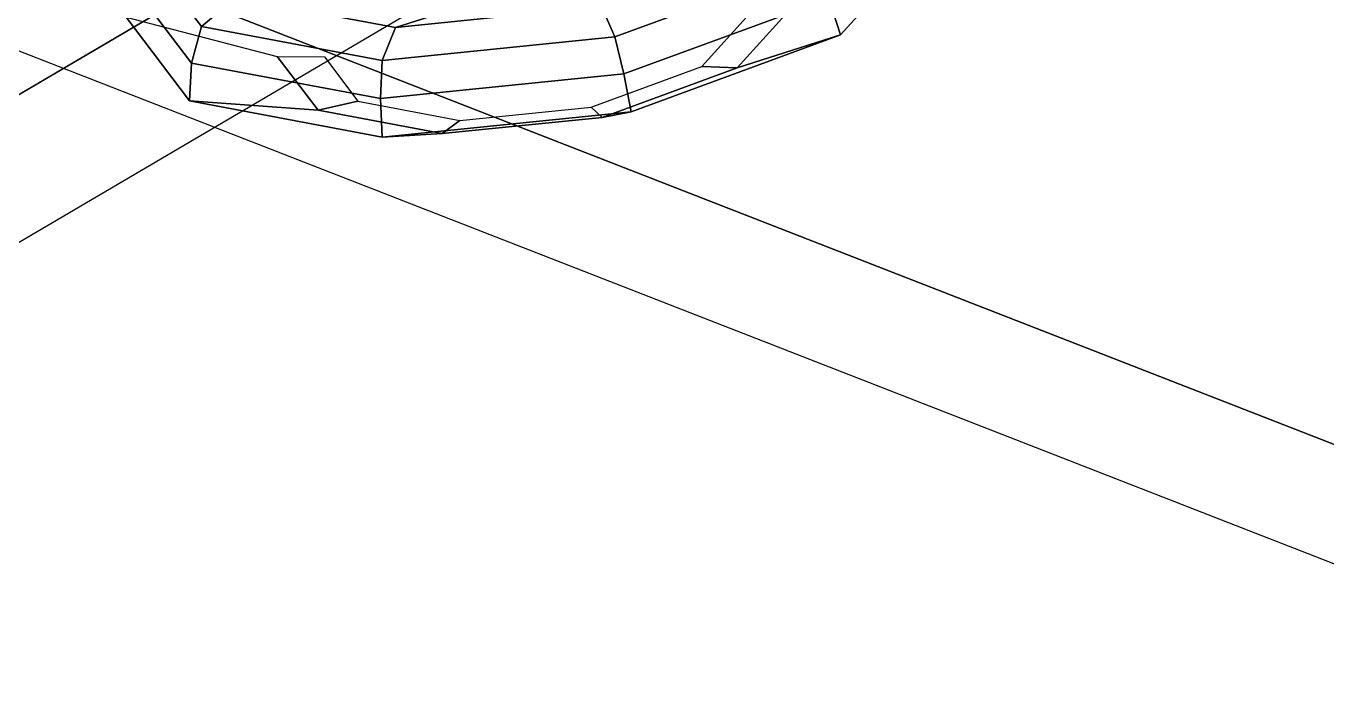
# Model space of a CAD drawing. Extents: x 268 to 383, y 668 to 793.
# Drawn here: x 340.201 to 340.87, y 698.097 to 698.444 of the extents above; entities that cross this region are included whole.
import ezdxf

# ---------------------------------------------------------------- set-up
doc = ezdxf.new("R2010")
doc.units = 0
doc.header["$LTSCALE"] = 0.5
doc.header["$MEASUREMENT"] = 0
doc.layers.get('0').update_dxf_attribs({"linetype": 'CONTINUOUS'})
for name, color, linetype in [('P01', 6, 'CONTINUOUS'), ('P02', 1, 'CONTINUOUS'), ('P03', 5, 'CONTINUOUS')]:
    doc.layers.add(name, color=color, linetype=linetype)

# ---------------------------------------------------------------- blocks, each defined once
blk = doc.blocks.new('*U41')
at = {"color": 3}
for p, q in [((1.28731, 9.84178), (1.28731, 17.84178)), ((1.38731, 17.74178), (1.38731, 9.94178)), ((8.67005, 9.94178, 4.5), (1.38731, 9.94178, 4.5)), ((1.28731, 9.84178, 4.5), (8.77005, 9.84178, 4.5))]:
    blk.add_line(p, q, dxfattribs=at)
blk = doc.blocks.new('1')
at = {"color": 0, "extrusion": (0.627354, 0.369097, -0.685708)}
for p, q in [((-57.7544, 21.1207, 10.2062), (-3.2445, -0.1534, 48.626)), ((-58.3818, 20.7516, 10.8919), (-3.8719, -0.5225, 49.3118))]:
    blk.add_line(p, q, dxfattribs=at)
at = {"color": 5, "extrusion": (0.005818, 0.878295, 0.478083), "elevation": -21.9063}
blk.add_lwpolyline([(8.5263, -62.6261), (58.5179, -0.1694)], dxfattribs=at)
at = {"layer": 'P03', "extrusion": (0.005818, 0.878295, 0.478083), "xscale": 10, "yscale": 10, "zscale": 10, "rotation": 141.3254917884629}
blk.add_blockref('*U41', (130.0689, 68.6219, -21.9063), dxfattribs=at)
at = {"layer": 'P01'}
mesh = blk.add_polymesh((9, 9), dxfattribs=at)
for k, corner in enumerate([(-16.5653, 5.3788, -3.282), (-16.7544, 5.4409, -3.4215), (-17.3661, 5.8251, -3.7744), (-17.3581, 5.9998, -3.673), (-17.3136, 6.148, -3.5525), (-17.151, 6.1954, -3.3783), (-16.725, 5.9771, -3.106), (-16.6859, 5.9642, -3.0772), (-16.6197, 5.9402, -3.0295), (-15.9965, 5.5878, -3.5952), (-16.0612, 5.6957, -3.8032), (-16.2889, 6.2211, -4.3675), (-16.3037, 6.3874, -4.2536), (-16.3046, 6.5189, -4.1082), (-16.2588, 6.5233, -3.8695), (-16.1052, 6.205, -3.4473), (-16.0918, 6.1825, -3.4044), (-16.0689, 6.1426, -3.3328), (-15.3213, 5.6563, -3.5254), (-15.2385, 5.7791, -3.7182), (-15.0103, 6.3507, -4.2354), (-15.0521, 6.5143, -4.1243), (-15.1069, 6.6403, -3.9844), (-15.1999, 6.6306, -3.7601), (-15.3695, 6.2795, -3.3713), (-15.3866, 6.254, -3.3315), (-15.4151, 6.2089, -3.2652), (-14.7977, 5.5579, -3.0993), (-14.6004, 5.6593, -3.1989), (-14.0187, 6.1645, -3.4285), (-14.0816, 6.332, -3.3344), (-14.1781, 6.4659, -3.2285), (-14.3787, 6.4764, -3.0918), (-14.7989, 6.1724, -2.907), (-14.8397, 6.1513, -2.8864), (-14.9081, 6.1137, -2.8526), (-14.6256, 5.3304, -2.4796), (-14.3908, 5.3819, -2.4438), (-13.6929, 5.7335, -2.2549), (-13.7626, 5.9102, -2.1857), (-13.8729, 6.0622, -2.1293), (-14.1089, 6.1195, -2.1199), (-14.6115, 5.9244, -2.2317), (-14.66, 5.9136, -2.2392), (-14.7416, 5.8933, -2.2526), (-14.8709, 5.0605, -1.903), (-14.6896, 5.0531, -1.7412), (-14.1573, 5.2224, -1.163), (-14.2172, 5.4099, -1.117), (-14.3079, 5.5835, -1.1065), (-14.4935, 5.6962, -1.2156), (-14.8787, 5.6303, -1.6035), (-14.9161, 5.6318, -1.637), (-14.979, 5.632, -1.6943), (-15.4397, 4.8514, -1.5898), (-15.3828, 4.7983, -1.3595), (-15.2345, 4.8265, -0.5699), (-15.2717, 5.0223, -0.5363), (-15.317, 5.2126, -0.5509), (-15.3856, 5.3683, -0.7243), (-15.4985, 5.4025, -1.2622), (-15.5103, 5.4134, -1.3098), (-15.5298, 5.4296, -1.3911), (-16.1149, 4.783, -1.6596), (-16.2055, 4.7149, -1.4445), (-16.5131, 4.6969, -0.702), (-16.5232, 4.8955, -0.6657), (-16.5146, 5.0912, -0.6746), (-16.4446, 5.2609, -0.8338), (-16.2342, 5.3279, -1.3382), (-16.2155, 5.3419, -1.3827), (-16.1835, 5.3633, -1.4586), (-16.6385, 4.8813, -2.0857), (-16.8436, 4.8347, -1.9638), (-17.5047, 4.8831, -1.5089), (-17.4938, 5.0778, -1.4555), (-17.4434, 5.2656, -1.4305), (-17.2658, 5.4152, -1.5021), (-16.8048, 5.4351, -1.8025), (-16.7624, 5.4446, -1.8278), (-16.6905, 5.4585, -1.8712)]):
    mesh.set_mesh_vertex(divmod(k, 9), corner)
mesh = blk.add_polymesh((2, 9), dxfattribs=at)
for k, corner in enumerate([(-16.6385, 4.8813, -2.0857), (-16.8436, 4.8347, -1.9638), (-17.5047, 4.8831, -1.5089), (-17.4938, 5.0778, -1.4555), (-17.4434, 5.2656, -1.4305), (-17.2658, 5.4152, -1.5021), (-16.8048, 5.4351, -1.8025), (-16.7624, 5.4446, -1.8278), (-16.6905, 5.4585, -1.8712), (-16.8105, 5.1089, -2.7054), (-17.0532, 5.1121, -2.7189), (-17.8305, 5.3141, -2.6825), (-17.8127, 5.4996, -2.6042), (-17.7486, 5.6693, -2.5298), (-17.5356, 5.7721, -2.474), (-16.9922, 5.6831, -2.4778), (-16.9421, 5.6823, -2.475), (-16.8571, 5.6789, -2.4712)]):
    mesh.set_mesh_vertex(divmod(k, 9), corner)

msp = doc.modelspace()

# ---------------------------------------------------------------- block references
at = {"layer": 'P02', "xscale": 0.09999999999990905, "yscale": 0.1000000000000227, "zscale": 0.1}
msp.add_blockref('1', (342.03592, 697.9173), dxfattribs=at)

doc.saveas('drawing.dxf')
